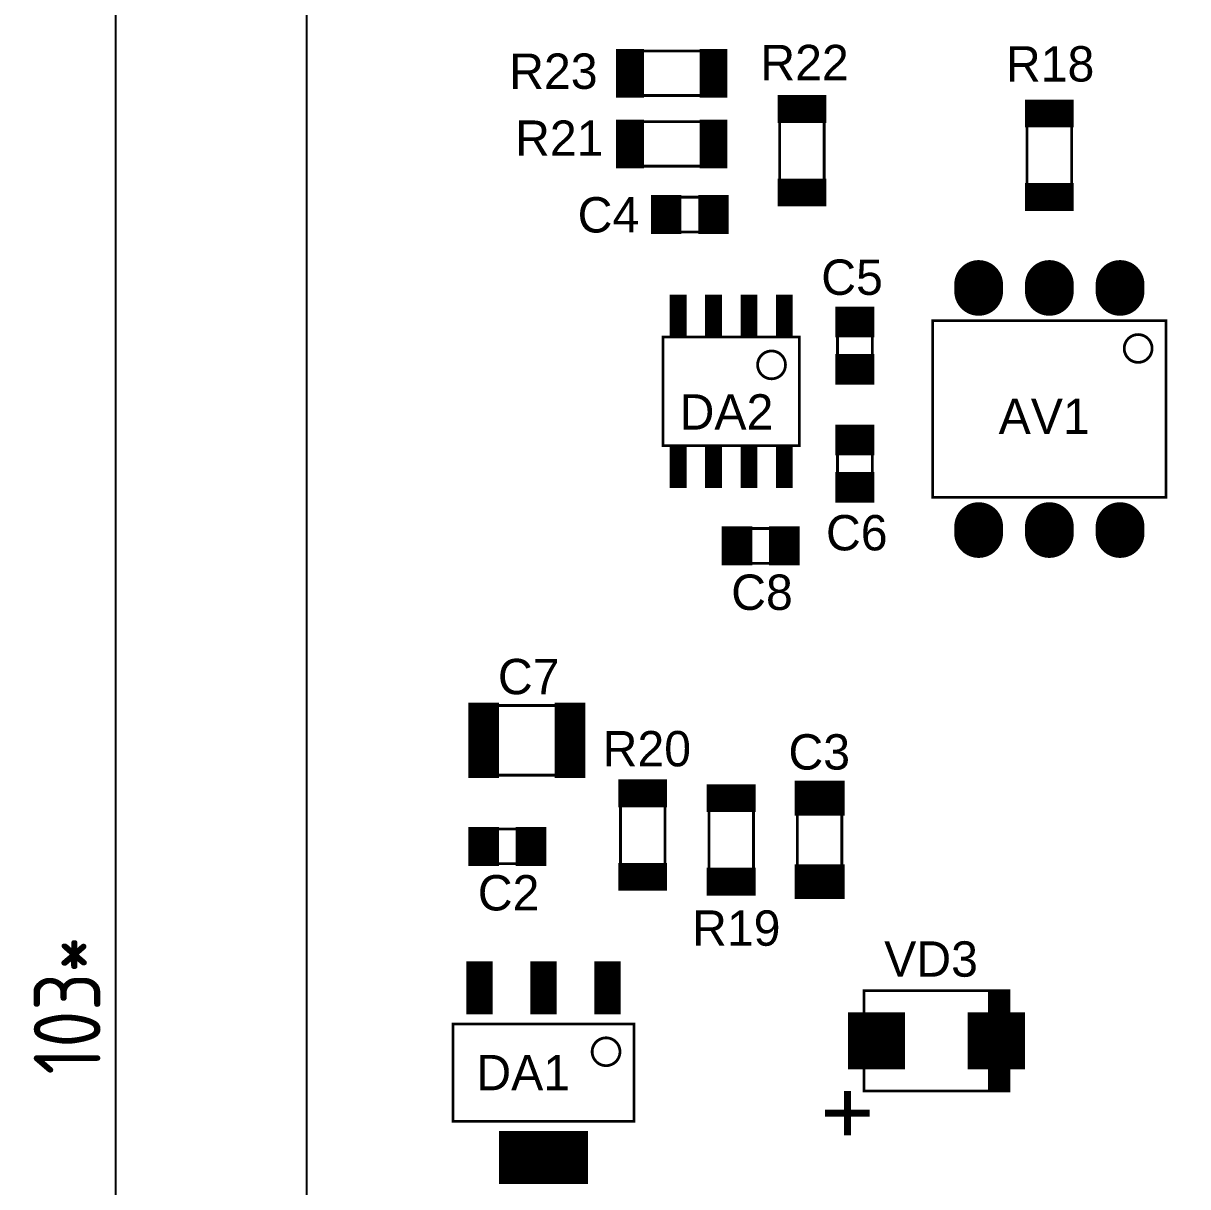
# Model space of a CAD drawing. Extents: x 51 to 816, y 111 to 274.
# Drawn here: x 50.5 to 102.8, y 179 to 231.3 of the extents above; entities that cross this region are included whole.
import ezdxf
from ezdxf.enums import TextEntityAlignment as Align

# ---------------------------------------------------------------- set-up
doc = ezdxf.new("R2010")
doc.units = 0
doc.header["$MEASUREMENT"] = 0
doc.layers.add('BOARD', color=7, linetype='Continuous')
doc.layers.add('TOP', color=7, linetype='Continuous')
doc.layers.add('РАЗМЕРЫ', color=7, linetype='Continuous', lineweight=0)
doc.styles.add('ГОСТ 2.304', font='CS_Gost2304.shx')
doc.dimstyles.new('ГОСТ', dxfattribs={"dimscale": 0, "dimtxt": 3, "dimasz": 3, "dimexe": 1.25, "dimexo": 0, "dimtad": 1, "dimtoh": 1, "dimdec": 3, "dimtxsty": 'ГОСТ 2.304', "dimcen": 5, "dimadec": 3, "dimazin": 2, "dimtfac": 0.75, "dimtdec": 4, "dimtmove": 1, "dimatfit": 3, "dimfxl": 1, "dimtolj": 1, "dimarcsym": 0})

# ---------------------------------------------------------------- blocks, each defined once
blk = doc.blocks.new('*D666')
at = {"layer": 'Defpoints', "color": 0}
for p in [(54.69, 251.484), (63.272, 251.484), (63.272, 122.897)]:
    blk.add_point(p, dxfattribs=at)
at = {"layer": 'РАЗМЕРЫ', "color": 0, "lineweight": -2}
for p, q in [((63.272, 251.484), (53.44, 251.484)), ((54.69, 125.897), (54.69, 248.484)), ((63.272, 122.897), (53.44, 122.897))]:
    blk.add_line(p, q, dxfattribs=at)
at = {"layer": 'РАЗМЕРЫ', "color": 0}
for points in [[(55.19, 248.484), (54.19, 248.484), (54.69, 251.484)], [(54.19, 125.897), (55.19, 125.897), (54.69, 122.897)]]:
    blk.add_solid(points, dxfattribs=at)
at = {"layer": 'РАЗМЕРЫ', "color": 0, "linetype": 'Continuous', "insert": (52.503, 187.19), "char_height": 3, "attachment_point": 5, "rotation": 90, "style": 'ГОСТ 2.304'}
blk.add_mtext('\\A1;103*', dxfattribs=at)

msp = doc.modelspace()

# ---------------------------------------------------------------- linework, layer by layer
at = {"layer": 'BOARD'}
msp.add_lwpolyline([(63.2722, 251.484), (354.4197, 251.484), (354.4197, 122.8965), (63.2722, 122.8965)], close=True, dxfattribs=at)
at = {"layer": 'TOP', "const_width": 0.125}
for points in [[(77.216, 230.0903), (78.341, 230.0903), (78.341, 228.0278), (77.216, 228.0278)], [(77.716, 228.059), (77.716, 230.059), (81.591, 230.059), (81.591, 228.059)], [(80.966, 230.0903), (82.091, 230.0903), (82.091, 228.0278), (80.966, 228.0278)], [(84.466, 228.0153), (86.5285, 228.0153), (86.5285, 226.8903), (84.466, 226.8903)], [(86.4972, 223.6403), (84.4972, 223.6403), (84.4972, 227.5153), (86.4972, 227.5153)], [(95.5785, 227.8153), (97.641, 227.8153), (97.641, 226.6903), (95.5785, 226.6903)], [(77.216, 226.9153), (78.341, 226.9153), (78.341, 224.8528), (77.216, 224.8528)], [(77.716, 224.884), (77.716, 226.884), (81.591, 226.884), (81.591, 224.884)], [(80.966, 226.9153), (82.091, 226.9153), (82.091, 224.8528), (80.966, 224.8528)], [(97.6097, 223.4403), (95.6097, 223.4403), (95.6097, 227.3153), (97.6097, 227.3153)], [(84.466, 224.2653), (86.5285, 224.2653), (86.5285, 223.1403), (84.466, 223.1403)], [(95.5785, 224.0653), (97.641, 224.0653), (97.641, 222.9403), (95.5785, 222.9403)], [(78.7785, 223.5215), (80.0285, 223.5215), (80.0285, 221.8965), (78.7785, 221.8965)], [(81.716, 223.4903), (81.716, 221.9278), (79.216, 221.9278), (79.216, 223.4903)], [(80.9035, 223.5215), (82.1535, 223.5215), (82.1535, 221.8965), (80.9035, 221.8965)], [(79.6285, 219.0528), (80.2535, 219.0528), (80.2535, 217.2403), (79.6285, 217.2403)], [(81.216, 219.0528), (81.841, 219.0528), (81.841, 217.2403), (81.216, 217.2403)], [(82.8035, 219.0528), (83.4285, 219.0528), (83.4285, 217.2403), (82.8035, 217.2403)], [(84.391, 219.0528), (85.016, 219.0528), (85.016, 217.2403), (84.391, 217.2403)], [(87.066, 218.5153), (88.691, 218.5153), (88.691, 217.2653), (87.066, 217.2653)], [(88.6597, 215.5778), (87.0972, 215.5778), (87.0972, 218.0778), (88.6597, 218.0778)], [(91.3722, 217.9465), (101.8472, 217.9465), (101.8472, 210.009), (91.3722, 210.009)], [(79.2597, 217.209), (85.3847, 217.209), (85.3847, 212.334), (79.2597, 212.334)], [(87.066, 216.3903), (88.691, 216.3903), (88.691, 215.1403), (87.066, 215.1403)], [(87.066, 213.2153), (88.691, 213.2153), (88.691, 211.9653), (87.066, 211.9653)], [(87.0972, 212.7778), (88.6597, 212.7778), (88.6597, 210.2778), (87.0972, 210.2778)], [(79.6285, 212.3028), (80.2535, 212.3028), (80.2535, 210.4903), (79.6285, 210.4903)], [(81.216, 212.3028), (81.841, 212.3028), (81.841, 210.4903), (81.216, 210.4903)], [(82.8035, 212.3028), (83.4285, 212.3028), (83.4285, 210.4903), (82.8035, 210.4903)], [(84.391, 212.3028), (85.016, 212.3028), (85.016, 210.4903), (84.391, 210.4903)], [(87.066, 211.0903), (88.691, 211.0903), (88.691, 209.8403), (87.066, 209.8403)], [(81.9535, 208.6403), (83.2035, 208.6403), (83.2035, 207.0153), (81.9535, 207.0153)], [(84.891, 208.609), (84.891, 207.0465), (82.391, 207.0465), (82.391, 208.609)], [(84.0785, 208.6403), (85.3285, 208.6403), (85.3285, 207.0153), (84.0785, 207.0153)], [(70.5847, 200.7215), (71.8347, 200.7215), (71.8347, 197.4715), (70.5847, 197.4715)], [(71.1472, 197.534), (71.1472, 200.659), (75.1472, 200.659), (75.1472, 197.534)], [(74.4597, 200.7215), (75.7097, 200.7215), (75.7097, 197.4715), (74.4597, 197.4715)], [(77.3222, 197.2778), (79.3847, 197.2778), (79.3847, 196.1528), (77.3222, 196.1528)], [(85.2285, 197.2153), (87.3535, 197.2153), (87.3535, 195.7778), (85.2285, 195.7778)], [(77.3535, 196.7778), (79.3535, 196.7778), (79.3535, 192.9028), (77.3535, 192.9028)], [(81.291, 197.059), (83.3535, 197.059), (83.3535, 195.934), (81.291, 195.934)], [(83.3222, 192.684), (81.3222, 192.684), (81.3222, 196.559), (83.3222, 196.559)], [(87.291, 192.6215), (85.291, 192.6215), (85.291, 196.6215), (87.291, 196.6215)], [(70.5847, 195.1465), (71.8347, 195.1465), (71.8347, 193.5215), (70.5847, 193.5215)], [(71.0222, 193.5528), (71.0222, 195.1153), (73.5222, 195.1153), (73.5222, 193.5528)], [(72.7097, 195.1465), (73.9597, 195.1465), (73.9597, 193.5215), (72.7097, 193.5215)], [(77.3222, 193.5278), (79.3847, 193.5278), (79.3847, 192.4028), (77.3222, 192.4028)], [(85.2285, 193.4653), (87.3535, 193.4653), (87.3535, 192.0278), (85.2285, 192.0278)], [(81.291, 193.309), (83.3535, 193.309), (83.3535, 192.184), (81.291, 192.184)], [(70.4847, 189.109), (71.5472, 189.109), (71.5472, 186.859), (70.4847, 186.859)], [(73.3597, 189.109), (74.4222, 189.109), (74.4222, 186.859), (73.3597, 186.859)], [(76.2347, 189.109), (77.2972, 189.109), (77.2972, 186.859), (76.2347, 186.859)], [(94.791, 187.8553), (94.791, 183.3503), (88.291, 183.3503), (88.291, 187.8553)], [(87.6347, 186.8215), (90.0722, 186.8215), (90.0722, 184.384), (87.6347, 184.384)], [(93.0097, 186.8215), (95.4472, 186.8215), (95.4472, 184.384), (93.0097, 184.384)], [(69.8285, 186.359), (77.9535, 186.359), (77.9535, 181.984), (69.8285, 181.984)], [(71.9535, 181.484), (75.8285, 181.484), (75.8285, 179.234), (71.9535, 179.234)]]:
    msp.add_lwpolyline(points, close=True, dxfattribs=at)
at = {"layer": 'TOP'}
for points, const_width in [([(77.3035, 230.0903), (77.3035, 228.0278)], 0.125), ([(77.4285, 230.0903), (77.4285, 228.0278)], 0.125), ([(77.5535, 230.0903), (77.5535, 228.0278)], 0.125), ([(77.6785, 230.0903), (77.6785, 228.0278)], 0.125), ([(77.8035, 230.0903), (77.8035, 228.0278)], 0.125), ([(77.9285, 230.0903), (77.9285, 228.0278)], 0.125), ([(78.0535, 230.0903), (78.0535, 228.0278)], 0.125), ([(78.1785, 230.0903), (78.1785, 228.0278)], 0.125), ([(78.3035, 230.0903), (78.3035, 228.0278)], 0.125), ([(81.0535, 230.0903), (81.0535, 228.0278)], 0.125), ([(81.1785, 230.0903), (81.1785, 228.0278)], 0.125), ([(81.3035, 230.0903), (81.3035, 228.0278)], 0.125), ([(81.4285, 230.0903), (81.4285, 228.0278)], 0.125), ([(81.5535, 230.0903), (81.5535, 228.0278)], 0.125), ([(81.6785, 230.0903), (81.6785, 228.0278)], 0.125), ([(81.8035, 230.0903), (81.8035, 228.0278)], 0.125), ([(81.9285, 230.0903), (81.9285, 228.0278)], 0.125), ([(82.0535, 230.0903), (82.0535, 228.0278)], 0.125), ([(84.5535, 228.0153), (84.5535, 226.8903)], 0.125), ([(84.6785, 228.0153), (84.6785, 226.8903)], 0.125), ([(84.8035, 228.0153), (84.8035, 226.8903)], 0.125), ([(84.9285, 228.0153), (84.9285, 226.8903)], 0.125), ([(85.0535, 228.0153), (85.0535, 226.8903)], 0.125), ([(85.1785, 228.0153), (85.1785, 226.8903)], 0.125), ([(85.3035, 228.0153), (85.3035, 226.8903)], 0.125), ([(85.4285, 228.0153), (85.4285, 226.8903)], 0.125), ([(85.5535, 228.0153), (85.5535, 226.8903)], 0.125), ([(85.6785, 228.0153), (85.6785, 226.8903)], 0.125), ([(85.8035, 228.0153), (85.8035, 226.8903)], 0.125), ([(85.9285, 228.0153), (85.9285, 226.8903)], 0.125), ([(86.0535, 228.0153), (86.0535, 226.8903)], 0.125), ([(86.1785, 228.0153), (86.1785, 226.8903)], 0.125), ([(86.3035, 228.0153), (86.3035, 226.8903)], 0.125), ([(86.4285, 228.0153), (86.4285, 226.8903)], 0.125), ([(95.6785, 227.8153), (95.6785, 226.6903)], 0.125), ([(95.8035, 227.8153), (95.8035, 226.6903)], 0.125), ([(95.9285, 227.8153), (95.9285, 226.6903)], 0.125), ([(96.0535, 227.8153), (96.0535, 226.6903)], 0.125), ([(96.1785, 227.8153), (96.1785, 226.6903)], 0.125), ([(96.3035, 227.8153), (96.3035, 226.6903)], 0.125), ([(96.4285, 227.8153), (96.4285, 226.6903)], 0.125), ([(96.5535, 227.8153), (96.5535, 226.6903)], 0.125), ([(96.6785, 227.8153), (96.6785, 226.6903)], 0.125), ([(96.8035, 227.8153), (96.8035, 226.6903)], 0.125), ([(96.9285, 227.8153), (96.9285, 226.6903)], 0.125), ([(97.0535, 227.8153), (97.0535, 226.6903)], 0.125), ([(97.1785, 227.8153), (97.1785, 226.6903)], 0.125), ([(97.3035, 227.8153), (97.3035, 226.6903)], 0.125), ([(97.4285, 227.8153), (97.4285, 226.6903)], 0.125), ([(97.5535, 227.8153), (97.5535, 226.6903)], 0.125), ([(77.3035, 226.9153), (77.3035, 224.8528)], 0.125), ([(77.4285, 226.9153), (77.4285, 224.8528)], 0.125), ([(77.5535, 226.9153), (77.5535, 224.8528)], 0.125), ([(77.6785, 226.9153), (77.6785, 224.8528)], 0.125), ([(77.8035, 226.9153), (77.8035, 224.8528)], 0.125), ([(77.9285, 226.9153), (77.9285, 224.8528)], 0.125), ([(78.0535, 226.9153), (78.0535, 224.8528)], 0.125), ([(78.1785, 226.9153), (78.1785, 224.8528)], 0.125), ([(78.3035, 226.9153), (78.3035, 224.8528)], 0.125), ([(81.0535, 226.9153), (81.0535, 224.8528)], 0.125), ([(81.1785, 226.9153), (81.1785, 224.8528)], 0.125), ([(81.3035, 226.9153), (81.3035, 224.8528)], 0.125), ([(81.4285, 226.9153), (81.4285, 224.8528)], 0.125), ([(81.5535, 226.9153), (81.5535, 224.8528)], 0.125), ([(81.6785, 226.9153), (81.6785, 224.8528)], 0.125), ([(81.8035, 226.9153), (81.8035, 224.8528)], 0.125), ([(81.9285, 226.9153), (81.9285, 224.8528)], 0.125), ([(82.0535, 226.9153), (82.0535, 224.8528)], 0.125), ([(84.5535, 224.2653), (84.5535, 223.1403)], 0.125), ([(84.6785, 224.2653), (84.6785, 223.1403)], 0.125), ([(84.8035, 224.2653), (84.8035, 223.1403)], 0.125), ([(84.9285, 224.2653), (84.9285, 223.1403)], 0.125), ([(85.0535, 224.2653), (85.0535, 223.1403)], 0.125), ([(85.1785, 224.2653), (85.1785, 223.1403)], 0.125), ([(85.3035, 224.2653), (85.3035, 223.1403)], 0.125), ([(85.4285, 224.2653), (85.4285, 223.1403)], 0.125), ([(85.5535, 224.2653), (85.5535, 223.1403)], 0.125), ([(85.6785, 224.2653), (85.6785, 223.1403)], 0.125), ([(85.8035, 224.2653), (85.8035, 223.1403)], 0.125), ([(85.9285, 224.2653), (85.9285, 223.1403)], 0.125), ([(86.0535, 224.2653), (86.0535, 223.1403)], 0.125), ([(86.1785, 224.2653), (86.1785, 223.1403)], 0.125), ([(86.3035, 224.2653), (86.3035, 223.1403)], 0.125), ([(86.4285, 224.2653), (86.4285, 223.1403)], 0.125), ([(95.6785, 224.0653), (95.6785, 222.9403)], 0.125), ([(95.8035, 224.0653), (95.8035, 222.9403)], 0.125), ([(95.9285, 224.0653), (95.9285, 222.9403)], 0.125), ([(96.0535, 224.0653), (96.0535, 222.9403)], 0.125), ([(96.1785, 224.0653), (96.1785, 222.9403)], 0.125), ([(96.3035, 224.0653), (96.3035, 222.9403)], 0.125), ([(96.4285, 224.0653), (96.4285, 222.9403)], 0.125), ([(96.5535, 224.0653), (96.5535, 222.9403)], 0.125), ([(96.6785, 224.0653), (96.6785, 222.9403)], 0.125), ([(96.8035, 224.0653), (96.8035, 222.9403)], 0.125), ([(96.9285, 224.0653), (96.9285, 222.9403)], 0.125), ([(97.0535, 224.0653), (97.0535, 222.9403)], 0.125), ([(97.1785, 224.0653), (97.1785, 222.9403)], 0.125), ([(97.3035, 224.0653), (97.3035, 222.9403)], 0.125), ([(97.4285, 224.0653), (97.4285, 222.9403)], 0.125), ([(97.5535, 224.0653), (97.5535, 222.9403)], 0.125), ([(78.8035, 223.5215), (78.8035, 221.8965)], 0.125), ([(78.9285, 223.5215), (78.9285, 221.8965)], 0.125), ([(79.0535, 223.5215), (79.0535, 221.8965)], 0.125), ([(79.1785, 223.5215), (79.1785, 221.8965)], 0.125), ([(79.3035, 223.5215), (79.3035, 221.8965)], 0.125), ([(79.4285, 223.5215), (79.4285, 221.8965)], 0.125), ([(79.5535, 223.5215), (79.5535, 221.8965)], 0.125), ([(79.6785, 223.5215), (79.6785, 221.8965)], 0.125), ([(79.8035, 223.5215), (79.8035, 221.8965)], 0.125), ([(79.9285, 223.5215), (79.9285, 221.8965)], 0.125), ([(80.9285, 223.5215), (80.9285, 221.8965)], 0.125), ([(81.0535, 223.5215), (81.0535, 221.8965)], 0.125), ([(81.1785, 223.5215), (81.1785, 221.8965)], 0.125), ([(81.3035, 223.5215), (81.3035, 221.8965)], 0.125), ([(81.4285, 223.5215), (81.4285, 221.8965)], 0.125), ([(81.5535, 223.5215), (81.5535, 221.8965)], 0.125), ([(81.6785, 223.5215), (81.6785, 221.8965)], 0.125), ([(81.8035, 223.5215), (81.8035, 221.8965)], 0.125), ([(81.9285, 223.5215), (81.9285, 221.8965)], 0.125), ([(82.0535, 223.5215), (82.0535, 221.8965)], 0.125), ([(93.4285, 220.6015), (93.4285, 218.229)], 0.125), ([(93.5535, 220.5953), (93.5535, 218.2353)], 0.125), ([(96.5535, 220.6003), (96.5535, 218.2303)], 0.125), ([(96.6785, 220.6003), (96.6785, 218.2303)], 0.125), ([(99.6785, 220.5965), (99.6785, 218.234)], 0.125), ([(99.8035, 220.6015), (99.8035, 218.229)], 0.125), ([(92.5535, 220.1065), (92.5535, 218.724)], 0.125), ([(92.6785, 220.2715), (92.6785, 218.559)], 0.125), ([(92.8035, 220.3865), (92.8035, 218.444)], 0.125), ([(92.9285, 220.469), (92.9285, 218.3615)], 0.125), ([(93.0535, 220.529), (93.0535, 218.3015)], 0.125), ([(93.1785, 220.5703), (93.1785, 218.2603)], 0.125), ([(93.3035, 220.594), (93.3035, 218.2365)], 0.125), ([(93.6785, 220.5728), (93.6785, 218.2578)], 0.125), ([(93.8035, 220.534), (93.8035, 218.2965)], 0.125), ([(93.9285, 220.4765), (93.9285, 218.354)], 0.125), ([(94.0535, 220.3965), (94.0535, 218.434)], 0.125), ([(94.1785, 220.2853), (94.1785, 218.5453)], 0.125), ([(94.3035, 220.1265), (94.3035, 218.704)], 0.125), ([(95.8035, 220.214), (95.8035, 218.6165)], 0.125), ([(95.9285, 220.3453), (95.9285, 218.4853)], 0.125), ([(96.0535, 220.439), (96.0535, 218.3915)], 0.125), ([(96.1785, 220.5078), (96.1785, 218.3228)], 0.125), ([(96.3035, 220.5553), (96.3035, 218.2753)], 0.125), ([(96.4285, 220.5865), (96.4285, 218.244)], 0.125), ([(96.8035, 220.584), (96.8035, 218.2465)], 0.125), ([(96.9285, 220.5515), (96.9285, 218.279)], 0.125), ([(97.0535, 220.5015), (97.0535, 218.329)], 0.125), ([(97.1785, 220.4315), (97.1785, 218.399)], 0.125), ([(97.3035, 220.334), (97.3035, 218.4965)], 0.125), ([(97.4285, 220.1978), (97.4285, 218.6328)], 0.125), ([(98.9285, 220.1453), (98.9285, 218.6853)], 0.125), ([(99.0535, 220.2978), (99.0535, 218.5328)], 0.125), ([(99.1785, 220.4053), (99.1785, 218.4253)], 0.125), ([(99.3035, 220.4828), (99.3035, 218.3478)], 0.125), ([(99.4285, 220.539), (99.4285, 218.2915)], 0.125), ([(99.5535, 220.5753), (99.5535, 218.2553)], 0.125), ([(99.9285, 220.5915), (99.9285, 218.239)], 0.125), ([(100.0535, 220.5665), (100.0535, 218.264)], 0.125), ([(100.1785, 220.524), (100.1785, 218.3065)], 0.125), ([(100.3035, 220.4628), (100.3035, 218.3678)], 0.125), ([(100.4285, 220.3765), (100.4285, 218.454)], 0.125), ([(100.5535, 220.2578), (100.5535, 218.5728)], 0.125), ([(100.6785, 220.0853), (100.6785, 218.7453)], 0.125), ([(92.4285, 219.7965), (92.4285, 219.034)], 0.125), ([(94.4285, 219.8465), (94.4285, 218.984)], 0.125), ([(94.466, 219.5715), (94.466, 219.259)], 0.125), ([(95.6785, 220.014), (95.6785, 218.8165)], 0.125), ([(97.5535, 219.9865), (97.5535, 218.844)], 0.125), ([(97.641, 219.5715), (97.641, 219.259)], 0.125), ([(98.8035, 219.8878), (98.8035, 218.9428)], 0.125), ([(100.8035, 219.7315), (100.8035, 219.099)], 0.125), ([(100.816, 219.5715), (100.816, 219.259)], 0.125), ([(79.6785, 219.0528), (79.6785, 217.2403)], 0.125), ([(79.8035, 219.0528), (79.8035, 217.2403)], 0.125), ([(79.9285, 219.0528), (79.9285, 217.2403)], 0.125), ([(80.0535, 219.0528), (80.0535, 217.2403)], 0.125), ([(80.1785, 219.0528), (80.1785, 217.2403)], 0.125), ([(81.3035, 219.0528), (81.3035, 217.2403)], 0.125), ([(81.4285, 219.0528), (81.4285, 217.2403)], 0.125), ([(81.5535, 219.0528), (81.5535, 217.2403)], 0.125), ([(81.6785, 219.0528), (81.6785, 217.2403)], 0.125), ([(81.8035, 219.0528), (81.8035, 217.2403)], 0.125), ([(82.8035, 219.0528), (82.8035, 217.2403)], 0.125), ([(82.9285, 219.0528), (82.9285, 217.2403)], 0.125), ([(83.0535, 219.0528), (83.0535, 217.2403)], 0.125), ([(83.1785, 219.0528), (83.1785, 217.2403)], 0.125), ([(83.3035, 219.0528), (83.3035, 217.2403)], 0.125), ([(83.4285, 219.0528), (83.4285, 217.2403)], 0.125), ([(84.4285, 219.0528), (84.4285, 217.2403)], 0.125), ([(84.5535, 219.0528), (84.5535, 217.2403)], 0.125), ([(84.6785, 219.0528), (84.6785, 217.2403)], 0.125), ([(84.8035, 219.0528), (84.8035, 217.2403)], 0.125), ([(84.9285, 219.0528), (84.9285, 217.2403)], 0.125), ([(87.1785, 218.5153), (87.1785, 217.2653)], 0.125), ([(87.3035, 218.5153), (87.3035, 217.2653)], 0.125), ([(87.4285, 218.5153), (87.4285, 217.2653)], 0.125), ([(87.5535, 218.5153), (87.5535, 217.2653)], 0.125), ([(87.6785, 218.5153), (87.6785, 217.2653)], 0.125), ([(87.8035, 218.5153), (87.8035, 217.2653)], 0.125), ([(87.9285, 218.5153), (87.9285, 217.2653)], 0.125), ([(88.0535, 218.5153), (88.0535, 217.2653)], 0.125), ([(88.1785, 218.5153), (88.1785, 217.2653)], 0.125), ([(88.3035, 218.5153), (88.3035, 217.2653)], 0.125), ([(88.4285, 218.5153), (88.4285, 217.2653)], 0.125), ([(88.5535, 218.5153), (88.5535, 217.2653)], 0.125), ([(88.6785, 218.5153), (88.6785, 217.2653)], 0.125), ([(87.1785, 216.3903), (87.1785, 215.1403)], 0.125), ([(87.3035, 216.3903), (87.3035, 215.1403)], 0.125), ([(87.4285, 216.3903), (87.4285, 215.1403)], 0.125), ([(87.5535, 216.3903), (87.5535, 215.1403)], 0.125), ([(87.6785, 216.3903), (87.6785, 215.1403)], 0.125), ([(87.8035, 216.3903), (87.8035, 215.1403)], 0.125), ([(87.9285, 216.3903), (87.9285, 215.1403)], 0.125), ([(88.0535, 216.3903), (88.0535, 215.1403)], 0.125), ([(88.1785, 216.3903), (88.1785, 215.1403)], 0.125), ([(88.3035, 216.3903), (88.3035, 215.1403)], 0.125), ([(88.4285, 216.3903), (88.4285, 215.1403)], 0.125), ([(88.5535, 216.3903), (88.5535, 215.1403)], 0.125), ([(88.6785, 216.3903), (88.6785, 215.1403)], 0.125), ([(87.1785, 213.2153), (87.1785, 211.9653)], 0.125), ([(87.3035, 213.2153), (87.3035, 211.9653)], 0.125), ([(87.4285, 213.2153), (87.4285, 211.9653)], 0.125), ([(87.5535, 213.2153), (87.5535, 211.9653)], 0.125), ([(87.6785, 213.2153), (87.6785, 211.9653)], 0.125), ([(87.8035, 213.2153), (87.8035, 211.9653)], 0.125), ([(87.9285, 213.2153), (87.9285, 211.9653)], 0.125), ([(88.0535, 213.2153), (88.0535, 211.9653)], 0.125), ([(88.1785, 213.2153), (88.1785, 211.9653)], 0.125), ([(88.3035, 213.2153), (88.3035, 211.9653)], 0.125), ([(88.4285, 213.2153), (88.4285, 211.9653)], 0.125), ([(88.5535, 213.2153), (88.5535, 211.9653)], 0.125), ([(88.6785, 213.2153), (88.6785, 211.9653)], 0.125), ([(79.6785, 212.3028), (79.6785, 210.4903)], 0.125), ([(79.8035, 212.3028), (79.8035, 210.4903)], 0.125), ([(79.9285, 212.3028), (79.9285, 210.4903)], 0.125), ([(80.0535, 212.3028), (80.0535, 210.4903)], 0.125), ([(80.1785, 212.3028), (80.1785, 210.4903)], 0.125), ([(81.3035, 212.3028), (81.3035, 210.4903)], 0.125), ([(81.4285, 212.3028), (81.4285, 210.4903)], 0.125), ([(81.5535, 212.3028), (81.5535, 210.4903)], 0.125), ([(81.6785, 212.3028), (81.6785, 210.4903)], 0.125), ([(81.8035, 212.3028), (81.8035, 210.4903)], 0.125), ([(82.8035, 212.3028), (82.8035, 210.4903)], 0.125), ([(82.9285, 212.3028), (82.9285, 210.4903)], 0.125), ([(83.0535, 212.3028), (83.0535, 210.4903)], 0.125), ([(83.1785, 212.3028), (83.1785, 210.4903)], 0.125), ([(83.3035, 212.3028), (83.3035, 210.4903)], 0.125), ([(83.4285, 212.3028), (83.4285, 210.4903)], 0.125), ([(84.4285, 212.3028), (84.4285, 210.4903)], 0.125), ([(84.5535, 212.3028), (84.5535, 210.4903)], 0.125), ([(84.6785, 212.3028), (84.6785, 210.4903)], 0.125), ([(84.8035, 212.3028), (84.8035, 210.4903)], 0.125), ([(84.9285, 212.3028), (84.9285, 210.4903)], 0.125), ([(87.1785, 211.0903), (87.1785, 209.8403)], 0.125), ([(87.3035, 211.0903), (87.3035, 209.8403)], 0.125), ([(87.4285, 211.0903), (87.4285, 209.8403)], 0.125), ([(87.5535, 211.0903), (87.5535, 209.8403)], 0.125), ([(87.6785, 211.0903), (87.6785, 209.8403)], 0.125), ([(87.8035, 211.0903), (87.8035, 209.8403)], 0.125), ([(87.9285, 211.0903), (87.9285, 209.8403)], 0.125), ([(88.0535, 211.0903), (88.0535, 209.8403)], 0.125), ([(88.1785, 211.0903), (88.1785, 209.8403)], 0.125), ([(88.3035, 211.0903), (88.3035, 209.8403)], 0.125), ([(88.4285, 211.0903), (88.4285, 209.8403)], 0.125), ([(88.5535, 211.0903), (88.5535, 209.8403)], 0.125), ([(88.6785, 211.0903), (88.6785, 209.8403)], 0.125), ([(93.0535, 209.654), (93.0535, 207.4265)], 0.125), ([(93.1785, 209.6953), (93.1785, 207.3853)], 0.125), ([(93.3035, 209.719), (93.3035, 207.3615)], 0.125), ([(93.4285, 209.7265), (93.4285, 207.354)], 0.125), ([(93.5535, 209.7203), (93.5535, 207.3603)], 0.125), ([(93.6785, 209.6978), (93.6785, 207.3828)], 0.125), ([(93.8035, 209.659), (93.8035, 207.4215)], 0.125), ([(96.1785, 209.6328), (96.1785, 207.4478)], 0.125), ([(96.3035, 209.6803), (96.3035, 207.4003)], 0.125), ([(96.4285, 209.7115), (96.4285, 207.369)], 0.125), ([(96.5535, 209.7253), (96.5535, 207.3553)], 0.125), ([(96.6785, 209.7253), (96.6785, 207.3553)], 0.125), ([(96.8035, 209.709), (96.8035, 207.3715)], 0.125), ([(96.9285, 209.6765), (96.9285, 207.404)], 0.125), ([(97.0535, 209.6265), (97.0535, 207.454)], 0.125), ([(99.4285, 209.664), (99.4285, 207.4165)], 0.125), ([(99.5535, 209.7003), (99.5535, 207.3803)], 0.125), ([(99.6785, 209.7215), (99.6785, 207.359)], 0.125), ([(99.8035, 209.7265), (99.8035, 207.354)], 0.125), ([(99.9285, 209.7165), (99.9285, 207.364)], 0.125), ([(100.0535, 209.6915), (100.0535, 207.389)], 0.125), ([(100.1785, 209.649), (100.1785, 207.4315)], 0.125), ([(92.5535, 209.2315), (92.5535, 207.849)], 0.125), ([(92.6785, 209.3965), (92.6785, 207.684)], 0.125), ([(92.8035, 209.5115), (92.8035, 207.569)], 0.125), ([(92.9285, 209.594), (92.9285, 207.4865)], 0.125), ([(93.9285, 209.6015), (93.9285, 207.479)], 0.125), ([(94.0535, 209.5215), (94.0535, 207.559)], 0.125), ([(94.1785, 209.4103), (94.1785, 207.6703)], 0.125), ([(94.3035, 209.2515), (94.3035, 207.829)], 0.125), ([(95.6785, 209.139), (95.6785, 207.9415)], 0.125), ([(95.8035, 209.339), (95.8035, 207.7415)], 0.125), ([(95.9285, 209.4703), (95.9285, 207.6103)], 0.125), ([(96.0535, 209.564), (96.0535, 207.5165)], 0.125), ([(97.1785, 209.5565), (97.1785, 207.524)], 0.125), ([(97.3035, 209.459), (97.3035, 207.6215)], 0.125), ([(97.4285, 209.3228), (97.4285, 207.7578)], 0.125), ([(97.5535, 209.1115), (97.5535, 207.969)], 0.125), ([(98.9285, 209.2703), (98.9285, 207.8103)], 0.125), ([(99.0535, 209.4228), (99.0535, 207.6578)], 0.125), ([(99.1785, 209.5303), (99.1785, 207.5503)], 0.125), ([(99.3035, 209.6078), (99.3035, 207.4728)], 0.125), ([(100.3035, 209.5878), (100.3035, 207.4928)], 0.125), ([(100.4285, 209.5015), (100.4285, 207.579)], 0.125), ([(100.5535, 209.3828), (100.5535, 207.6978)], 0.125), ([(100.6785, 209.2103), (100.6785, 207.8703)], 0.125), ([(82.0535, 208.6403), (82.0535, 207.0153)], 0.125), ([(82.1785, 208.6403), (82.1785, 207.0153)], 0.125), ([(82.3035, 208.6403), (82.3035, 207.0153)], 0.125), ([(82.4285, 208.6403), (82.4285, 207.0153)], 0.125), ([(82.5535, 208.6403), (82.5535, 207.0153)], 0.125), ([(82.6785, 208.6403), (82.6785, 207.0153)], 0.125), ([(82.8035, 208.6403), (82.8035, 207.0153)], 0.125), ([(82.9285, 208.6403), (82.9285, 207.0153)], 0.125), ([(83.0535, 208.6403), (83.0535, 207.0153)], 0.125), ([(83.1785, 208.6403), (83.1785, 207.0153)], 0.125), ([(84.1785, 208.6403), (84.1785, 207.0153)], 0.125), ([(84.3035, 208.6403), (84.3035, 207.0153)], 0.125), ([(84.4285, 208.6403), (84.4285, 207.0153)], 0.125), ([(84.5535, 208.6403), (84.5535, 207.0153)], 0.125), ([(84.6785, 208.6403), (84.6785, 207.0153)], 0.125), ([(84.8035, 208.6403), (84.8035, 207.0153)], 0.125), ([(84.9285, 208.6403), (84.9285, 207.0153)], 0.125), ([(85.0535, 208.6403), (85.0535, 207.0153)], 0.125), ([(85.1785, 208.6403), (85.1785, 207.0153)], 0.125), ([(85.3035, 208.6403), (85.3035, 207.0153)], 0.125), ([(92.4285, 208.9215), (92.4285, 208.159)], 0.125), ([(94.4285, 208.9715), (94.4285, 208.109)], 0.125), ([(94.466, 208.6965), (94.466, 208.384)], 0.125), ([(97.641, 208.6965), (97.641, 208.384)], 0.125), ([(98.8035, 209.0128), (98.8035, 208.0678)], 0.125), ([(100.8035, 208.8565), (100.8035, 208.224)], 0.125), ([(100.816, 208.6965), (100.816, 208.384)], 0.125), ([(70.6785, 200.7215), (70.6785, 197.4715)], 0.125), ([(70.8035, 200.7215), (70.8035, 197.4715)], 0.125), ([(70.9285, 200.7215), (70.9285, 197.4715)], 0.125), ([(71.0535, 200.7215), (71.0535, 197.4715)], 0.125), ([(71.1785, 200.7215), (71.1785, 197.4715)], 0.125), ([(71.3035, 200.7215), (71.3035, 197.4715)], 0.125), ([(71.4285, 200.7215), (71.4285, 197.4715)], 0.125), ([(71.5535, 200.7215), (71.5535, 197.4715)], 0.125), ([(71.6785, 200.7215), (71.6785, 197.4715)], 0.125), ([(71.8035, 200.7215), (71.8035, 197.4715)], 0.125), ([(74.5535, 200.7215), (74.5535, 197.4715)], 0.125), ([(74.6785, 200.7215), (74.6785, 197.4715)], 0.125), ([(74.8035, 200.7215), (74.8035, 197.4715)], 0.125), ([(74.9285, 200.7215), (74.9285, 197.4715)], 0.125), ([(75.0535, 200.7215), (75.0535, 197.4715)], 0.125), ([(75.1785, 200.7215), (75.1785, 197.4715)], 0.125), ([(75.3035, 200.7215), (75.3035, 197.4715)], 0.125), ([(75.4285, 200.7215), (75.4285, 197.4715)], 0.125), ([(75.5535, 200.7215), (75.5535, 197.4715)], 0.125), ([(75.6785, 200.7215), (75.6785, 197.4715)], 0.125), ([(77.4285, 197.2778), (77.4285, 196.1528)], 0.125), ([(77.5535, 197.2778), (77.5535, 196.1528)], 0.125), ([(77.6785, 197.2778), (77.6785, 196.1528)], 0.125), ([(77.8035, 197.2778), (77.8035, 196.1528)], 0.125), ([(77.9285, 197.2778), (77.9285, 196.1528)], 0.125), ([(78.0535, 197.2778), (78.0535, 196.1528)], 0.125), ([(78.1785, 197.2778), (78.1785, 196.1528)], 0.125), ([(78.3035, 197.2778), (78.3035, 196.1528)], 0.125), ([(78.4285, 197.2778), (78.4285, 196.1528)], 0.125), ([(78.5535, 197.2778), (78.5535, 196.1528)], 0.125), ([(78.6785, 197.2778), (78.6785, 196.1528)], 0.125), ([(78.8035, 197.2778), (78.8035, 196.1528)], 0.125), ([(78.9285, 197.2778), (78.9285, 196.1528)], 0.125), ([(79.0535, 197.2778), (79.0535, 196.1528)], 0.125), ([(79.1785, 197.2778), (79.1785, 196.1528)], 0.125), ([(79.3035, 197.2778), (79.3035, 196.1528)], 0.125), ([(85.3035, 197.2153), (85.3035, 195.7778)], 0.125), ([(85.4285, 197.2153), (85.4285, 195.7778)], 0.125), ([(85.5535, 197.2153), (85.5535, 195.7778)], 0.125), ([(85.6785, 197.2153), (85.6785, 195.7778)], 0.125), ([(85.8035, 197.2153), (85.8035, 195.7778)], 0.125), ([(85.9285, 197.2153), (85.9285, 195.7778)], 0.125), ([(86.0535, 197.2153), (86.0535, 195.7778)], 0.125), ([(86.1785, 197.2153), (86.1785, 195.7778)], 0.125), ([(86.3035, 197.2153), (86.3035, 195.7778)], 0.125), ([(86.4285, 197.2153), (86.4285, 195.7778)], 0.125), ([(86.5535, 197.2153), (86.5535, 195.7778)], 0.125), ([(86.6785, 197.2153), (86.6785, 195.7778)], 0.125), ([(86.8035, 197.2153), (86.8035, 195.7778)], 0.125), ([(86.9285, 197.2153), (86.9285, 195.7778)], 0.125), ([(87.0535, 197.2153), (87.0535, 195.7778)], 0.125), ([(87.1785, 197.2153), (87.1785, 195.7778)], 0.125), ([(87.3035, 197.2153), (87.3035, 195.7778)], 0.125), ([(81.3035, 197.059), (81.3035, 195.934)], 0.125), ([(81.4285, 197.059), (81.4285, 195.934)], 0.125), ([(81.5535, 197.059), (81.5535, 195.934)], 0.125), ([(81.6785, 197.059), (81.6785, 195.934)], 0.125), ([(81.8035, 197.059), (81.8035, 195.934)], 0.125), ([(81.9285, 197.059), (81.9285, 195.934)], 0.125), ([(82.0535, 197.059), (82.0535, 195.934)], 0.125), ([(82.1785, 197.059), (82.1785, 195.934)], 0.125), ([(82.3035, 197.059), (82.3035, 195.934)], 0.125), ([(82.4285, 197.059), (82.4285, 195.934)], 0.125), ([(82.5535, 197.059), (82.5535, 195.934)], 0.125), ([(82.6785, 197.059), (82.6785, 195.934)], 0.125), ([(82.8035, 197.059), (82.8035, 195.934)], 0.125), ([(82.9285, 197.059), (82.9285, 195.934)], 0.125), ([(83.0535, 197.059), (83.0535, 195.934)], 0.125), ([(83.1785, 197.059), (83.1785, 195.934)], 0.125), ([(83.3035, 197.059), (83.3035, 195.934)], 0.125), ([(70.6785, 195.1465), (70.6785, 193.5215)], 0.125), ([(70.8035, 195.1465), (70.8035, 193.5215)], 0.125), ([(70.9285, 195.1465), (70.9285, 193.5215)], 0.125), ([(71.0535, 195.1465), (71.0535, 193.5215)], 0.125), ([(71.1785, 195.1465), (71.1785, 193.5215)], 0.125), ([(71.3035, 195.1465), (71.3035, 193.5215)], 0.125), ([(71.4285, 195.1465), (71.4285, 193.5215)], 0.125), ([(71.5535, 195.1465), (71.5535, 193.5215)], 0.125), ([(71.6785, 195.1465), (71.6785, 193.5215)], 0.125), ([(71.8035, 195.1465), (71.8035, 193.5215)], 0.125), ([(72.8035, 195.1465), (72.8035, 193.5215)], 0.125), ([(72.9285, 195.1465), (72.9285, 193.5215)], 0.125), ([(73.0535, 195.1465), (73.0535, 193.5215)], 0.125), ([(73.1785, 195.1465), (73.1785, 193.5215)], 0.125), ([(73.3035, 195.1465), (73.3035, 193.5215)], 0.125), ([(73.4285, 195.1465), (73.4285, 193.5215)], 0.125), ([(73.5535, 195.1465), (73.5535, 193.5215)], 0.125), ([(73.6785, 195.1465), (73.6785, 193.5215)], 0.125), ([(73.8035, 195.1465), (73.8035, 193.5215)], 0.125), ([(73.9285, 195.1465), (73.9285, 193.5215)], 0.125), ([(77.4285, 193.5278), (77.4285, 192.4028)], 0.125), ([(77.5535, 193.5278), (77.5535, 192.4028)], 0.125), ([(77.6785, 193.5278), (77.6785, 192.4028)], 0.125), ([(77.8035, 193.5278), (77.8035, 192.4028)], 0.125), ([(77.9285, 193.5278), (77.9285, 192.4028)], 0.125), ([(78.0535, 193.5278), (78.0535, 192.4028)], 0.125), ([(78.1785, 193.5278), (78.1785, 192.4028)], 0.125), ([(78.3035, 193.5278), (78.3035, 192.4028)], 0.125), ([(78.4285, 193.5278), (78.4285, 192.4028)], 0.125), ([(78.5535, 193.5278), (78.5535, 192.4028)], 0.125), ([(78.6785, 193.5278), (78.6785, 192.4028)], 0.125), ([(78.8035, 193.5278), (78.8035, 192.4028)], 0.125), ([(78.9285, 193.5278), (78.9285, 192.4028)], 0.125), ([(79.0535, 193.5278), (79.0535, 192.4028)], 0.125), ([(79.1785, 193.5278), (79.1785, 192.4028)], 0.125), ([(79.3035, 193.5278), (79.3035, 192.4028)], 0.125), ([(85.3035, 193.4653), (85.3035, 192.0278)], 0.125), ([(85.4285, 193.4653), (85.4285, 192.0278)], 0.125), ([(85.5535, 193.4653), (85.5535, 192.0278)], 0.125), ([(85.6785, 193.4653), (85.6785, 192.0278)], 0.125), ([(85.8035, 193.4653), (85.8035, 192.0278)], 0.125), ([(85.9285, 193.4653), (85.9285, 192.0278)], 0.125), ([(86.0535, 193.4653), (86.0535, 192.0278)], 0.125), ([(86.1785, 193.4653), (86.1785, 192.0278)], 0.125), ([(86.3035, 193.4653), (86.3035, 192.0278)], 0.125), ([(86.4285, 193.4653), (86.4285, 192.0278)], 0.125), ([(86.5535, 193.4653), (86.5535, 192.0278)], 0.125), ([(86.6785, 193.4653), (86.6785, 192.0278)], 0.125), ([(86.8035, 193.4653), (86.8035, 192.0278)], 0.125), ([(86.9285, 193.4653), (86.9285, 192.0278)], 0.125), ([(87.0535, 193.4653), (87.0535, 192.0278)], 0.125), ([(87.1785, 193.4653), (87.1785, 192.0278)], 0.125), ([(87.3035, 193.4653), (87.3035, 192.0278)], 0.125), ([(81.3035, 193.309), (81.3035, 192.184)], 0.125), ([(81.4285, 193.309), (81.4285, 192.184)], 0.125), ([(81.5535, 193.309), (81.5535, 192.184)], 0.125), ([(81.6785, 193.309), (81.6785, 192.184)], 0.125), ([(81.8035, 193.309), (81.8035, 192.184)], 0.125), ([(81.9285, 193.309), (81.9285, 192.184)], 0.125), ([(82.0535, 193.309), (82.0535, 192.184)], 0.125), ([(82.1785, 193.309), (82.1785, 192.184)], 0.125), ([(82.3035, 193.309), (82.3035, 192.184)], 0.125), ([(82.4285, 193.309), (82.4285, 192.184)], 0.125), ([(82.5535, 193.309), (82.5535, 192.184)], 0.125), ([(82.6785, 193.309), (82.6785, 192.184)], 0.125), ([(82.8035, 193.309), (82.8035, 192.184)], 0.125), ([(82.9285, 193.309), (82.9285, 192.184)], 0.125), ([(83.0535, 193.309), (83.0535, 192.184)], 0.125), ([(83.1785, 193.309), (83.1785, 192.184)], 0.125), ([(83.3035, 193.309), (83.3035, 192.184)], 0.125), ([(70.5535, 189.109), (70.5535, 186.859)], 0.125), ([(70.6785, 189.109), (70.6785, 186.859)], 0.125), ([(70.8035, 189.109), (70.8035, 186.859)], 0.125), ([(70.9285, 189.109), (70.9285, 186.859)], 0.125), ([(71.0535, 189.109), (71.0535, 186.859)], 0.125), ([(71.1785, 189.109), (71.1785, 186.859)], 0.125), ([(71.3035, 189.109), (71.3035, 186.859)], 0.125), ([(71.4285, 189.109), (71.4285, 186.859)], 0.125), ([(73.4285, 189.109), (73.4285, 186.859)], 0.125), ([(73.5535, 189.109), (73.5535, 186.859)], 0.125), ([(73.6785, 189.109), (73.6785, 186.859)], 0.125), ([(73.8035, 189.109), (73.8035, 186.859)], 0.125), ([(73.9285, 189.109), (73.9285, 186.859)], 0.125), ([(74.0535, 189.109), (74.0535, 186.859)], 0.125), ([(74.1785, 189.109), (74.1785, 186.859)], 0.125), ([(74.3035, 189.109), (74.3035, 186.859)], 0.125), ([(76.3035, 189.109), (76.3035, 186.859)], 0.125), ([(76.4285, 189.109), (76.4285, 186.859)], 0.125), ([(76.5535, 189.109), (76.5535, 186.859)], 0.125), ([(76.6785, 189.109), (76.6785, 186.859)], 0.125), ([(76.8035, 189.109), (76.8035, 186.859)], 0.125), ([(76.9285, 189.109), (76.9285, 186.859)], 0.125), ([(77.0535, 189.109), (77.0535, 186.859)], 0.125), ([(77.1785, 189.109), (77.1785, 186.859)], 0.125), ([(93.916, 187.8553), (93.916, 183.3503)], 0.125), ([(94.041, 187.8553), (94.041, 183.3503)], 0.125), ([(94.166, 187.8553), (94.166, 183.3503)], 0.125), ([(94.291, 187.8553), (94.291, 183.3503)], 0.125), ([(94.416, 187.8553), (94.416, 183.3503)], 0.125), ([(94.541, 187.8553), (94.541, 183.3503)], 0.125), ([(94.666, 187.8553), (94.666, 183.3503)], 0.125), ([(87.6785, 186.8215), (87.6785, 184.384)], 0.125), ([(87.8035, 186.8215), (87.8035, 184.384)], 0.125), ([(87.9285, 186.8215), (87.9285, 184.384)], 0.125), ([(88.0535, 186.8215), (88.0535, 184.384)], 0.125), ([(88.1785, 186.8215), (88.1785, 184.384)], 0.125), ([(88.3035, 186.8215), (88.3035, 184.384)], 0.125), ([(88.4285, 186.8215), (88.4285, 184.384)], 0.125), ([(88.5535, 186.8215), (88.5535, 184.384)], 0.125), ([(88.6785, 186.8215), (88.6785, 184.384)], 0.125), ([(88.8035, 186.8215), (88.8035, 184.384)], 0.125), ([(88.9285, 186.8215), (88.9285, 184.384)], 0.125), ([(89.0535, 186.8215), (89.0535, 184.384)], 0.125), ([(89.1785, 186.8215), (89.1785, 184.384)], 0.125), ([(89.3035, 186.8215), (89.3035, 184.384)], 0.125), ([(89.4285, 186.8215), (89.4285, 184.384)], 0.125), ([(89.5535, 186.8215), (89.5535, 184.384)], 0.125), ([(89.6785, 186.8215), (89.6785, 184.384)], 0.125), ([(89.8035, 186.8215), (89.8035, 184.384)], 0.125), ([(89.9285, 186.8215), (89.9285, 184.384)], 0.125), ([(90.0535, 186.8215), (90.0535, 184.384)], 0.125), ([(93.0535, 186.8215), (93.0535, 184.384)], 0.125), ([(93.1785, 186.8215), (93.1785, 184.384)], 0.125), ([(93.3035, 186.8215), (93.3035, 184.384)], 0.125), ([(93.4285, 186.8215), (93.4285, 184.384)], 0.125), ([(93.5535, 186.8215), (93.5535, 184.384)], 0.125), ([(93.6785, 186.8215), (93.6785, 184.384)], 0.125), ([(93.8035, 186.8215), (93.8035, 184.384)], 0.125), ([(93.9285, 186.8215), (93.9285, 184.384)], 0.125), ([(94.0535, 186.8215), (94.0535, 184.384)], 0.125), ([(94.1785, 186.8215), (94.1785, 184.384)], 0.125), ([(94.3035, 186.8215), (94.3035, 184.384)], 0.125), ([(94.4285, 186.8215), (94.4285, 184.384)], 0.125), ([(94.5535, 186.8215), (94.5535, 184.384)], 0.125), ([(94.6785, 186.8215), (94.6785, 184.384)], 0.125), ([(94.8035, 186.8215), (94.8035, 184.384)], 0.125), ([(94.9285, 186.8215), (94.9285, 184.384)], 0.125), ([(95.0535, 186.8215), (95.0535, 184.384)], 0.125), ([(95.1785, 186.8215), (95.1785, 184.384)], 0.125), ([(95.3035, 186.8215), (95.3035, 184.384)], 0.125), ([(95.4285, 186.8215), (95.4285, 184.384)], 0.125), ([(87.541, 181.3528), (87.541, 183.3528)], 0.3125), ([(88.541, 182.3528), (86.541, 182.3528)], 0.3125), ([(72.0535, 181.484), (72.0535, 179.234)], 0.125), ([(72.1785, 181.484), (72.1785, 179.234)], 0.125), ([(72.3035, 181.484), (72.3035, 179.234)], 0.125), ([(72.4285, 181.484), (72.4285, 179.234)], 0.125), ([(72.5535, 181.484), (72.5535, 179.234)], 0.125), ([(72.6785, 181.484), (72.6785, 179.234)], 0.125), ([(72.8035, 181.484), (72.8035, 179.234)], 0.125), ([(72.9285, 181.484), (72.9285, 179.234)], 0.125), ([(73.0535, 181.484), (73.0535, 179.234)], 0.125), ([(73.1785, 181.484), (73.1785, 179.234)], 0.125), ([(73.3035, 181.484), (73.3035, 179.234)], 0.125), ([(73.4285, 181.484), (73.4285, 179.234)], 0.125), ([(73.5535, 181.484), (73.5535, 179.234)], 0.125), ([(73.6785, 181.484), (73.6785, 179.234)], 0.125), ([(73.8035, 181.484), (73.8035, 179.234)], 0.125), ([(73.9285, 181.484), (73.9285, 179.234)], 0.125), ([(74.0535, 181.484), (74.0535, 179.234)], 0.125), ([(74.1785, 181.484), (74.1785, 179.234)], 0.125), ([(74.3035, 181.484), (74.3035, 179.234)], 0.125), ([(74.4285, 181.484), (74.4285, 179.234)], 0.125), ([(74.5535, 181.484), (74.5535, 179.234)], 0.125), ([(74.6785, 181.484), (74.6785, 179.234)], 0.125), ([(74.8035, 181.484), (74.8035, 179.234)], 0.125), ([(74.9285, 181.484), (74.9285, 179.234)], 0.125), ([(75.0535, 181.484), (75.0535, 179.234)], 0.125), ([(75.1785, 181.484), (75.1785, 179.234)], 0.125), ([(75.3035, 181.484), (75.3035, 179.234)], 0.125), ([(75.4285, 181.484), (75.4285, 179.234)], 0.125), ([(75.5535, 181.484), (75.5535, 179.234)], 0.125), ([(75.6785, 181.484), (75.6785, 179.234)], 0.125), ([(75.8035, 181.484), (75.8035, 179.234)], 0.125)]:
    msp.add_lwpolyline(points, dxfattribs=dict(at, const_width=const_width))
at = {"layer": 'TOP', "const_width": 0.125}
for points in [[(92.4035, 219.5715, -1), (94.466, 219.5715)], [(95.5785, 219.5715, -1), (97.641, 219.5715)], [(98.7535, 219.5715, -1), (100.816, 219.5715)], [(94.466, 219.259, -1), (92.4035, 219.259), (92.4035, 219.5715)], [(97.641, 219.259, -1), (95.5785, 219.259), (95.5785, 219.5715)], [(100.816, 219.259, -1), (98.7535, 219.259), (98.7535, 219.5715)], [(92.4035, 208.6965, -1), (94.466, 208.6965)], [(95.5785, 208.6965, -1), (97.641, 208.6965)], [(98.7535, 208.6965, -1), (100.816, 208.6965)], [(94.466, 208.384, -1), (92.4035, 208.384), (92.4035, 208.6965)], [(97.641, 208.384, -1), (95.5785, 208.384), (95.5785, 208.6965)], [(100.816, 208.384, -1), (98.7535, 208.384), (98.7535, 208.6965)]]:
    msp.add_lwpolyline(points, format="xyb", dxfattribs=at)
for points in [[(92.4035, 219.5715, -1), (94.466, 219.5715), (94.466, 219.259, -1), (92.4035, 219.259)], [(95.5785, 219.5715, -1), (97.641, 219.5715), (97.641, 219.259, -1), (95.5785, 219.259)], [(98.7535, 219.5715, -1), (100.816, 219.5715), (100.816, 219.259, -1), (98.7535, 219.259)], [(100.5972, 216.0715, 1), (100.5972, 217.3215, 1)], [(84.1347, 215.334, 1), (84.1347, 216.584, 1)], [(92.4035, 208.6965, -1), (94.466, 208.6965), (94.466, 208.384, -1), (92.4035, 208.384)], [(95.5785, 208.6965, -1), (97.641, 208.6965), (97.641, 208.384, -1), (95.5785, 208.384)], [(98.7535, 208.6965, -1), (100.816, 208.6965), (100.816, 208.384, -1), (98.7535, 208.384)], [(76.7035, 184.484, 1), (76.7035, 185.734, 1)]]:
    msp.add_lwpolyline(points, format="xyb", close=True, dxfattribs=at)

# ---------------------------------------------------------------- texts
at = {"layer": 'TOP', "width": 1.019685}
for s, p in [('R22', (85.6162, 228.7457)), ('R18', (96.6437, 228.6861)), ('R23', (74.3382, 228.3569)), ('R21', (74.6027, 225.3489)), ('C4', (76.8104, 221.9058)), ('C5', (87.7495, 219.1046)), ('DA2', (82.1103, 213.0526)), ('AV1', (96.3775, 212.8552)), ('C6', (87.9624, 207.6279)), ('C8', (83.7059, 204.9548)), ('C7', (73.2308, 201.1667)), ('R20', (78.5339, 197.9275)), ('C3', (86.2763, 197.7826)), ('C2', (72.3263, 191.4552)), ('R19', (82.5505, 189.8707)), ('VD3', (91.2979, 188.4804)), ('DA1', (72.9834, 183.3791))]:
    msp.add_text(s, height=1.5875, dxfattribs=at).set_placement(p, align=Align.CENTER)

# ---------------------------------------------------------------- dimensions: what is measured, and where the dimension line sits
at = {"layer": 'РАЗМЕРЫ'}
dim = msp.add_linear_dim(base=(54.6898, 251.484), p1=(63.2722, 122.8965), p2=(63.2722, 251.484), angle=90, text='103*', dimstyle='ГОСТ', override={"dimscale": 1, "dimlfac": 1, "dimtxsty": 'ГОСТ 2.304', "dimsah": 1, "dimtolj": 1}, dxfattribs=at)
dim.commit()
dim.dimension.update_dxf_attribs({"geometry": '*D666', "text_midpoint": (52.5026, 187.1903)})

doc.saveas('drawing.dxf')
